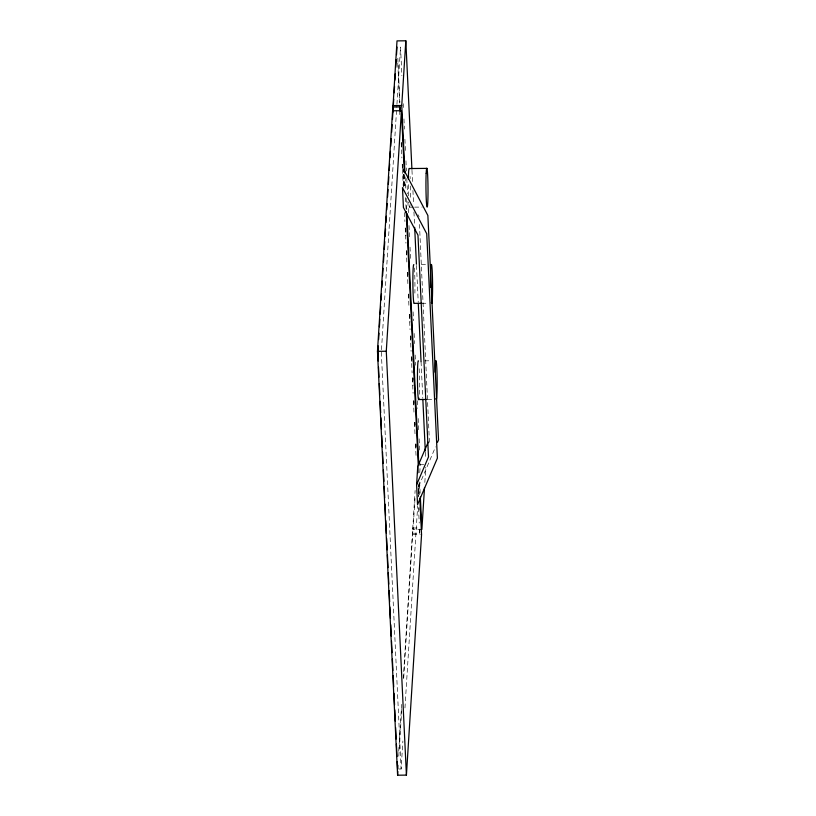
<?xml version="1.0" encoding="UTF-8"?>
<svg xmlns="http://www.w3.org/2000/svg" width="816" height="816" viewBox="0 0 816 816"><rect width="100%" height="100%" fill="white"/><g stroke="black" fill="none" stroke-linecap="round" stroke-linejoin="round"><path stroke-width="0.61" stroke-dasharray="4.08 3.06" d="M381.49 349.697L396.851 105.519M396.933 104.244L400.534 47.022L401.9 75.766M398.718 751.22L401.839 701.627M403.277 678.728L415.12 490.508M403.736 677.719L412.998 528.034L420.046 527.962M398.8 756.208L401.9 706.84M421.882 529.37L413.059 529.451L415.14 496.475M418.231 493.68L418.567 483.898M398.769 769.019L401.125 768.998L402.88 741.02M404.96 707.951L417.69 505.736M418.241 496.842L419.047 484.123M419.761 472.678L420.322 463.774M412.661 533.246L419.72 533.185L419.985 529.013M424.83 482.44L425.789 467.211M429.42 442.282L419.475 224.471M418.69 486.377L435.55 446.852M409.632 207.182L413.406 207.152M414.671 207.142L422.229 207.07M421.403 264.649L426.442 264.598M421.76 303.287L428.053 303.236M424.708 360.835L431.011 360.774M427.584 399.452L433.877 399.391M419.648 464.732L425.952 464.681M412.733 534.674L420.291 534.602M417.955 214.659L419.118 216.872M411.968 170.279L412.57 182.896M412.927 190.475L413.59 204.398M413.947 212.027L414.62 226.022M416.486 265.455L418.241 302.348M421.056 361.712L422.8 398.31M425.36 452.288L425.656 458.48M403.226 103.693L403.41 107.498M403.951 118.922L404.43 129.081M404.909 139.24L405.45 150.664M405.94 160.813L406.419 170.972M406.786 178.592L407.5 193.82M407.867 201.44L408.408 212.864M409.01 225.563L409.55 236.987M410.04 247.146L410.581 258.57M413.11 311.885L413.539 320.77M414.14 333.469L414.62 343.628M415.16 355.052L415.64 365.211M417.333 400.748L417.69 408.367M418.18 418.526L418.72 429.95M419.138 438.835L419.73 451.309M405.144 176.909L405.674 188.272M406.154 198.37L406.694 209.732M419.628 481.95L420.23 494.567M404.461 174.757L405.124 188.72M405.542 197.605L406.154 210.304M419.169 484.51L419.659 494.669M403.869 174.328L404.512 187.966M397.82 58.222L399.922 102.377M403.359 174.746L403.961 187.435M413.12 380.399L413.008 377.859L413.1 381.684M401.747 142.555L401.86 145.095M402.767 164.179L402.89 166.719M403.257 174.349L403.859 187.078M405.848 229.051L405.97 231.591M406.878 250.675L407 253.215M407.908 272.299L408.031 274.839M409.897 314.272L410.02 316.812M410.927 335.896L411.05 338.436M411.958 357.52L412.07 360.06M414.008 400.768L414.13 403.308M415.038 422.392L415.15 424.932M416.058 444.016L416.18 446.556M418.18 488.539L418.537 496.169M419.077 507.613L419.2 510.153M397.78 63.26L399.697 103.724M401.564 143.075L401.87 149.42M402.594 164.659L402.767 168.463M403.073 174.818L403.614 186.242M405.603 228.133L405.97 235.753M406.694 250.981L406.99 257.336M407.714 272.564L408.02 278.909M408.745 294.148L409.04 300.492M409.703 314.456L410.071 322.075M410.734 336.039L411.029 342.383M411.754 357.622L412.06 363.967M412.723 377.93L413.08 385.55M413.804 400.789L414.11 407.133M414.834 422.362L415.13 428.716M415.854 443.853L416.15 450.085M399.728 112.159L399.84 114.699M401.176 142.688L401.9 157.947M402.196 164.312L402.38 168.127M402.441 169.391L403.288 187.201M404.491 212.639L404.92 221.544M405.226 227.909L405.95 243.168M406.307 250.798L406.97 264.792M407.337 272.422L408 286.416M408.367 294.046L409.03 308.04M409.326 314.405L410.05 329.664M410.356 336.029L411.08 351.288M411.325 356.378L412.111 372.912M412.345 378.002L413.08 393.261M413.437 400.901L414.1 414.885M414.467 422.525L415.13 436.509M415.487 444.149L416.16 458.133M418.516 507.746L419.24 523.005M419.536 529.37L419.72 533.185M412.998 528.034L413.059 529.451M381.327 352.247L401.125 768.998M414.355 268.036A19.431 1.02 89.5 0 1 414.895 293.117M419.2 368.74A19.431 1.02 89.5 0 1 419.149 397.004M410.009 204.653A19.431 1.02 89.5 0 1 408.796 202.358M408.49 195.84A19.431 1.02 89.5 0 1 408.316 182.192M410.071 176.389A19.431 1.02 89.5 0 1 410.162 178.673M410.346 186.038A19.431 1.02 89.5 0 1 410.275 199.226"/><path stroke-width="1.22" d="M419.832 498.484L421.556 534.592L406.419 775.118L397.596 775.2L377.471 351.319L392.598 110.792L401.421 110.711L404.338 172.217M392.598 110.792L392.669 112.22L397.004 40.882L405.817 40.8L411.907 169.014M378.206 345.913L378.216 360.998M378.604 339.558L379.001 333.203M379.399 326.839L379.879 319.209M380.205 314.119L380.684 306.49M381.082 300.135L381.48 293.77M381.878 287.416L382.286 281.061M382.602 275.971L383.081 268.342M383.479 261.977L383.959 254.347M384.285 249.257L384.764 241.628M385.081 236.548L385.56 228.919M385.968 222.554L386.366 216.199M386.764 209.834L387.161 203.48M387.559 197.115L388.049 189.485M388.365 184.406L388.844 176.766M389.242 170.411L389.64 164.057M390.048 157.692L390.446 151.337M390.762 146.248L391.241 138.618M391.649 132.263L392.129 124.624M392.445 119.544L392.924 111.914M393.088 109.364L393.72 99.195M394.128 92.83L394.526 86.476M394.924 80.121L395.321 73.756M395.729 67.402L396.209 59.772M396.525 54.682L397.004 47.053M399.789 111.109L400.054 106.937L392.996 106.998M406.419 775.118L386.284 351.247L401.421 110.711M404.96 173.125L401.747 105.499L405.817 40.8M397.831 765.214L397.596 769.029L397.239 761.552M397.596 775.2L397.841 771.406M416.599 484.796L428.502 456.899L417.965 235.13L403.42 207.468L402.482 187.619L426.727 233.733L437.386 458.133L417.537 504.645L416.599 484.796L417.741 466.538L428.165 442.119M424.514 487.509L421.882 529.37L420.342 497.097M437.539 442.201L438.529 439.875L427.87 215.475L403.624 169.361L403.747 171.839M392.935 105.58L401.747 105.499M426.911 168.382L409.275 168.545A19.431 1.02 89.5 0 0 408.357 178.837M421.76 303.287L414.202 303.358A19.431 1.02 89.5 0 1 412.896 284.121A19.431 1.02 89.5 0 1 413.845 264.721M377.471 351.319L386.284 351.247M418.761 399.534L426.319 399.463M414.671 227.297L416.425 264.19M418.302 303.623L421.056 361.712M422.861 399.575L425.299 451.044M406.878 213.517L418.843 465.538M406.205 211.568L418.271 465.477M417.741 466.538L418.037 472.739M400.054 106.937L400.238 110.752M378.512 367.241L378.991 377.206M379.287 383.561L379.828 394.985M380.134 401.329L380.674 412.753M380.919 417.833L381.46 429.257M381.755 435.611L382.306 447.035M382.541 452.115L383.081 463.539M383.387 469.883L383.928 481.307M384.173 486.387L384.713 497.811M385.019 504.155L385.56 515.59M385.795 520.659L386.407 533.358M386.641 538.438L387.182 549.862M387.427 554.941L388.028 567.63M388.273 572.71L388.814 584.134M389.12 590.488L389.66 601.912M389.895 606.992L390.446 618.416M390.742 624.76L391.282 636.184M391.527 641.264L392.068 652.688M392.374 659.042L392.914 670.466M393.159 675.546L393.7 686.97M393.995 693.314L394.546 704.738M394.781 709.818L395.321 721.242M395.627 727.597L396.168 739.021M396.413 744.1L397.004 756.565M430.573 287.416A19.431 1.02 89.5 0 1 431.358 264.466A19.431 1.02 89.5 0 1 432.592 286.712A19.431 1.02 89.5 0 1 431.399 302.389M419.026 398.198A19.431 1.02 89.5 0 1 417.496 383A19.431 1.02 89.5 0 1 418.414 360.886M435.112 372.229A19.431 1.02 89.5 0 1 436.336 362.018A19.431 1.02 89.5 0 1 437.141 386.631A19.431 1.02 89.5 0 1 435.968 398.555M426.166 173.329A19.431 1.02 89.5 0 0 426.839 206.213A19.431 1.02 89.5 0 0 427.941 183.6A19.431 1.02 89.5 0 0 426.166 173.329"/></g></svg>
